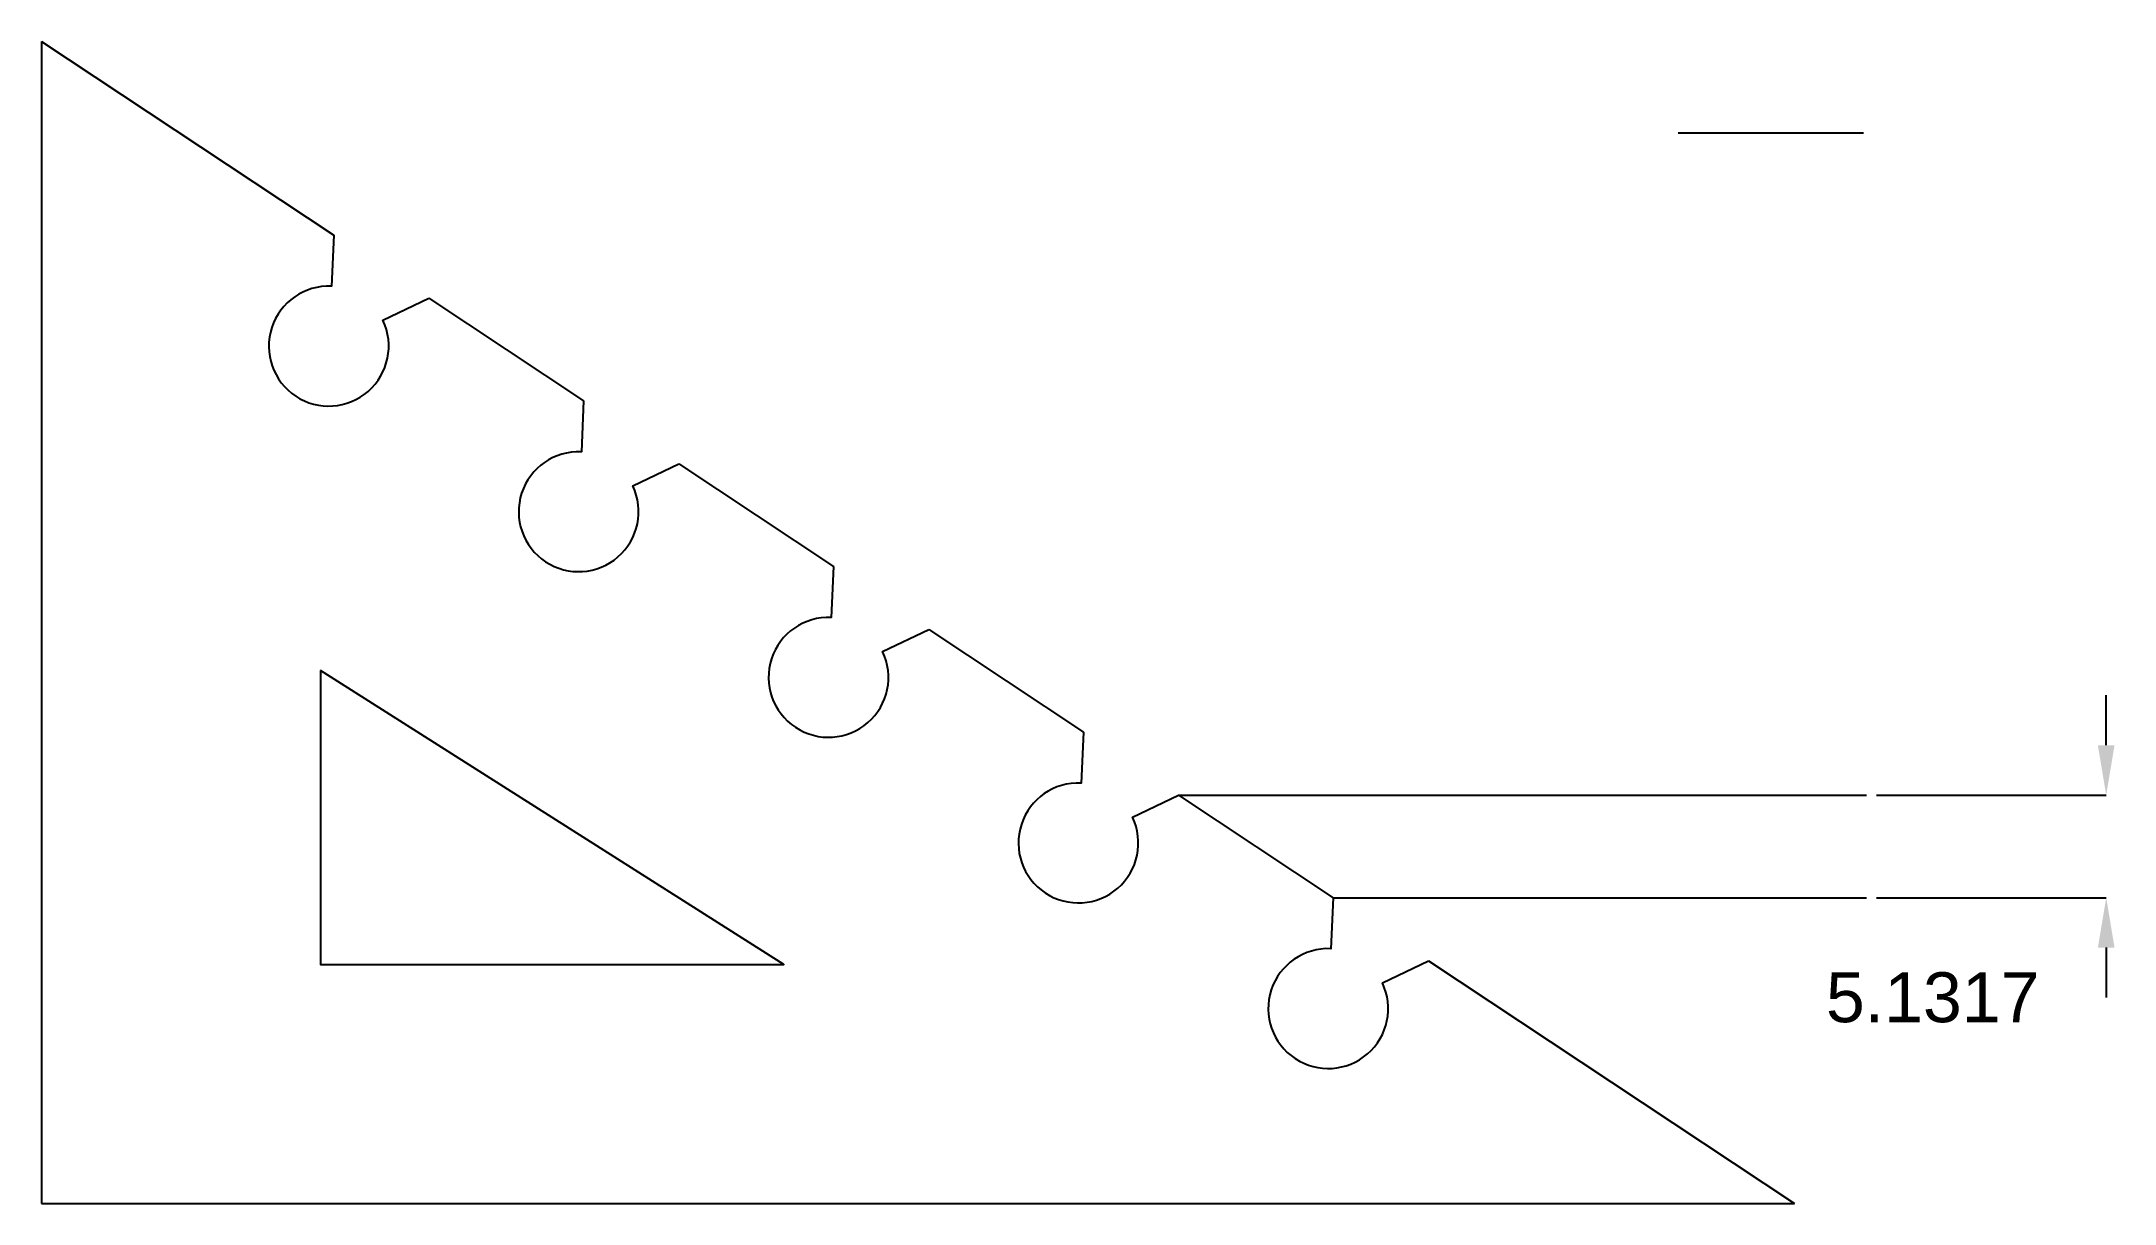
# Model space of a CAD drawing. Header units: millimetres. Extents: x 28 to 131, y -54 to 5.
import ezdxf

# ---------------------------------------------------------------- set-up
doc = ezdxf.new("R2010")
doc.units = ezdxf.units.MM
doc.styles.get("Standard").update_dxf_attribs({"font": 'arial.ttf'})
doc.dimstyles.get("Standard").update_dxf_attribs({"dimtxt": 2.5, "dimasz": 2.5, "dimexe": 0.18, "dimexo": 0.0625, "dimgap": 0.09, "dimtad": 0, "dimtih": 1, "dimtoh": 1, "dimdec": 4, "dimzin": 0, "dimdsep": 46, "dimtxsty": 'Standard', "dimcen": 0.09, "dimadec": 0, "dimazin": 0, "dimtfac": 1, "dimtdec": 4, "dimtofl": 0, "dimtmove": 0, "dimatfit": 3, "dimfxl": 1, "dimtolj": 1, "dimtzin": 0, "dimarcsym": 0})

# ---------------------------------------------------------------- blocks, each defined once
blk = doc.blocks.new('*D69')
at = {"color": 0, "lineweight": -2}
for p, q in [((131.034795, -30.645479), (131.034795, -28.145479)), ((119.534795, -33.145479), (131.034795, -33.145479)), ((119.534795, -38.277194), (131.034795, -38.277194)), ((131.034795, -40.777194), (131.034795, -43.277194))]:
    blk.add_line(p, q, dxfattribs=at)
at = {"color": 0}
for points in [[(130.618128, -30.645479), (131.451461, -30.645479), (131.034795, -33.145479)], [(131.451461, -40.777194), (130.618128, -40.777194), (131.034795, -38.277194)]]:
    blk.add_solid(points, dxfattribs=at)
at = {"layer": 'Defpoints', "color": 0}
for p in [(119.034795, -33.145479), (119.034795, -38.277194), (131.034795, -38.277194)]:
    blk.add_point(p, dxfattribs=at)
at = {"color": 0, "insert": (122.352295, -43.277194), "char_height": 2.5, "attachment_point": 5}
blk.add_mtext('\\A1;5.1317', dxfattribs=at)

msp = doc.modelspace()

# ---------------------------------------------------------------- linework, layer by layer
for p, q in [((27.721488, 4.575685), (42.34718, -5.123835)), ((27.721488, 4.575685), (27.721488, -53.584788)), ((109.609181, 0.009362), (118.894175, 0.00788)), ((47.112137, -8.279224), (54.850136, -13.410939)), ((59.614273, -16.567564), (67.352273, -21.699279)), ((72.11641, -24.855904), (79.854409, -29.987618)), ((84.617728, -33.145479), (92.355727, -38.277194)), ((84.617728, -33.145479), (119.034795, -33.145479)), ((92.355727, -38.277194), (119.034795, -38.277194)), ((97.119865, -41.433818), (115.442457, -53.584788)), ((27.721488, -53.584788), (115.442457, -53.584788))]:
    msp.add_line(p, q)
for points in [[(42.34718, -5.123835), (42.232929, -7.675267, 3.610317), (44.80629, -9.380327), (47.111317, -8.28046)], [(54.849317, -13.412175), (54.735066, -15.963607, 3.610317), (57.308427, -17.668666), (59.613454, -16.5688)], [(67.351453, -21.700514), (67.237203, -24.251947, 3.610317), (69.810564, -25.957006), (72.115591, -24.857139)], [(79.85359, -29.988854), (79.73934, -32.540286, 3.610317), (82.3127, -34.245346), (84.617728, -33.145479)], [(92.355727, -38.277194), (92.241476, -40.828626, 3.610317), (94.814837, -42.533685), (97.119865, -41.433818)]]:
    msp.add_lwpolyline(points, format="xyb")
msp.add_lwpolyline([(41.683389, -26.913365), (41.683389, -41.622245), (64.871506, -41.622245), (41.683389, -26.913365)], close=True)

# ---------------------------------------------------------------- dimensions: what is measured, and where the dimension line sits
dim = msp.add_linear_dim(base=(131.034795, -38.277194), p1=(119.034795, -33.145479), p2=(119.034795, -38.277194), angle=90, dimstyle='Standard', override={"dimexe": 0, "dimexo": 0.5, "dimgap": 1, "dimtih": 0, "dimcen": 2.5})
dim.commit()
dim.dimension.update_dxf_attribs({"geometry": '*D69', "text_midpoint": (122.352295, -43.277194)})

doc.saveas('drawing.dxf')
